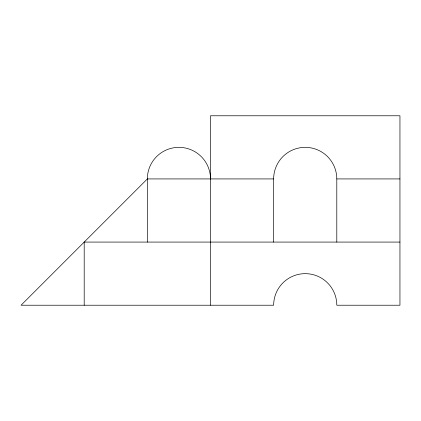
<?xml version="1.0" encoding="UTF-8"?>
<svg xmlns="http://www.w3.org/2000/svg" width="421" height="421" viewBox="0 0 421 421"><rect width="100%" height="100%" fill="white"/><g stroke="black" fill="none" stroke-linecap="round" stroke-linejoin="round"><path stroke-width="0.63" d="M399.95 178.925L336.8 178.925A31.575 31.575 0 0 0 305.225 147.35A31.575 31.575 0 0 0 273.65 178.925L147.35 178.925L21.05 305.225L273.65 305.225A31.575 31.575 0 0 1 305.225 273.65A31.575 31.575 0 0 1 336.8 305.225L399.95 305.225L399.95 115.775L210.5 115.775L210.5 305.225M399.95 242.075L84.2 242.075L84.2 305.225M336.8 178.925L336.8 242.075M273.65 178.925L273.65 242.075M147.35 242.075L147.35 178.925A31.575 31.575 0 0 1 178.925 147.35A31.575 31.575 0 0 1 210.5 178.925"/></g></svg>
